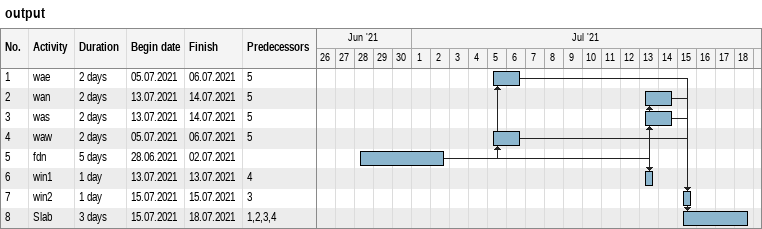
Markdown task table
output

| ID | Task | Duration | Start | Finish | Predecessors |
|---|---|---|---|---|---|
| 1 | wae | 2d | 2021-07-05 | 2021-07-06 | 5 |
| 2 | wan | 2d | 2021-07-13 | 2021-07-14 | 5 |
| 3 | was | 2d | 2021-07-13 | 2021-07-14 | 5 |
| 4 | waw | 2d | 2021-07-05 | 2021-07-06 | 5 |
| 5 | fdn | 5d | 2021-06-28 | 2021-07-02 |  |
| 6 | win1 | 1d | 2021-07-13 | 2021-07-13 | 4 |
| 7 | win2 | 1d | 2021-07-15 | 2021-07-15 | 3 |
| 8 | Slab | 3d | 2021-07-15 | 2021-07-18 | 1, 2, 3, 4 |
